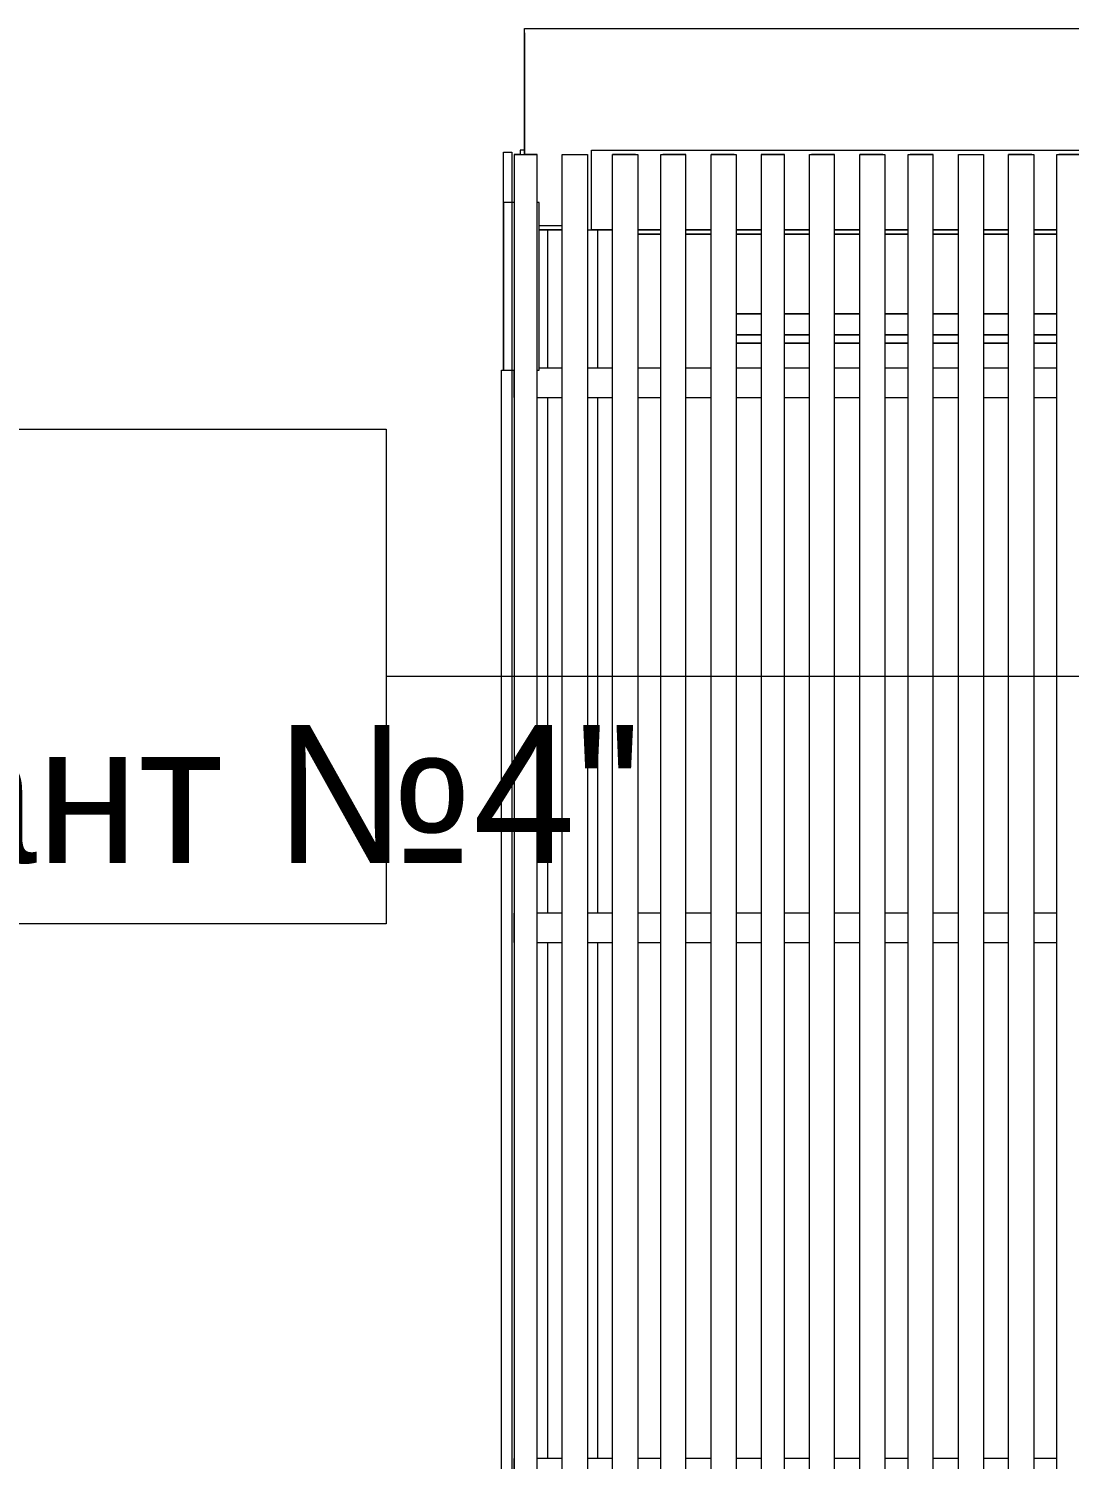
# Model space of a CAD drawing. Header units: millimetres. Extents: x 2294 to 908349, y -83289 to 219220.
# Drawn here: x 312580 to 314752, y 44191 to 47175 of the extents above; entities that cross this region are included whole.
import ezdxf

# ---------------------------------------------------------------- set-up
doc = ezdxf.new("R2010")
doc.units = ezdxf.units.MM
doc.layers.add('PDF _Геометрия', color=7, linetype='Continuous')
doc.layers.add('PDF _Текст', color=7, linetype='Continuous')

msp = doc.modelspace()

# ---------------------------------------------------------------- linework, layer by layer
at = {"layer": 'PDF _Геометрия', "lineweight": 9}
for points in [[(313615, 47166), (313615, 46912.4), (313615, 47174.7), (317300.2, 47174.7), (317300.2, 47166), (317304.6, 47166), (317304.6, 46763.8)], [(313566.9, 42741.9), (313566.9, 46462.2), (313571.2, 46462.2), (313571.2, 46916.8), (313588.7, 46916.8), (313588.7, 42741.9)], [(313641.2, 42846.9), (313641.2, 46912.4), (313615, 46912.4), (313615, 46921.2), (313606.2, 46921.2), (313606.2, 46912.4), (313593.1, 46912.4), (313641.2, 46912.4)], [(313593.1, 46912.4), (313593.1, 42846.9), (313641.2, 42846.9), (313593.1, 42846.9)], [(313698, 46912.4), (313741.7, 46912.4)], [(313768, 46466.5), (313768, 46755), (313798.6, 46755), (313754.8, 46755), (313754.8, 46921.2), (317212.8, 46921.2), (317212.8, 46912.4)], [(313846.6, 46912.4), (313798.6, 46912.4), (313851, 46912.4), (313851, 42846.9), (313798.6, 42846.9)], [(313846.6, 42846.9), (313798.6, 42846.9), (313798.6, 46912.4)], [(313903.5, 42846.9), (313951.6, 42846.9), (313899.1, 42846.9), (313899.1, 46912.4), (313951.6, 46912.4), (313903.5, 46912.4)], [(313951.6, 42846.9), (313951.6, 46912.4)], [(314052.1, 46912.4), (314004, 46912.4), (314056.5, 46912.4), (314056.5, 42846.9), (314004, 42846.9)], [(314052.1, 42846.9), (314004, 42846.9), (314004, 46912.4)], [(314108.9, 46912.4), (314108.9, 42846.9), (314157, 42846.9), (314108.9, 42846.9)], [(314157, 42846.9), (314157, 46912.4)], [(314213.9, 42846.9), (314261.9, 42846.9), (314209.5, 42846.9), (314209.5, 46912.4), (314261.9, 46912.4), (314213.9, 46912.4)], [(314261.9, 42846.9), (314261.9, 46912.4)], [(314362.5, 46912.4), (314314.4, 46912.4), (314366.9, 46912.4), (314366.9, 42846.9), (314314.4, 42846.9)], [(314362.5, 42846.9), (314314.4, 42846.9), (314314.4, 46912.4)], [(314419.3, 42846.9), (314467.4, 42846.9), (314415, 42846.9), (314415, 46912.4), (314467.4, 46912.4), (314419.3, 46912.4)], [(314467.4, 42846.9), (314467.4, 46912.4)], [(314524.2, 46912.4), (314568, 46912.4)], [(314672.9, 46912.4), (314624.8, 46912.4), (314677.2, 46912.4), (314677.2, 42846.9), (314624.8, 42846.9)], [(314672.9, 42846.9), (314624.8, 42846.9), (314624.8, 46912.4)], [(314729.7, 42846.9), (314777.8, 42846.9), (314725.3, 42846.9), (314725.3, 46912.4), (314777.8, 46912.4), (314729.7, 46912.4)], [(313593.1, 46811.9), (313571.2, 46811.9), (313571.2, 46462.2), (313593.1, 46462.2)], [(313641.2, 46462.2), (313645.6, 46462.2), (313645.6, 46811.9), (313641.2, 46811.9)], [(313693.6, 46763.8), (313645.6, 46763.8)], [(313658.7, 46755), (313663, 46755), (313663, 46466.5)], [(313746.1, 46755), (313798.6, 46755)], [(313851, 46755), (313899.1, 46755)], [(313951.6, 46755), (314004, 46755)], [(314056.5, 46755), (314108.9, 46755)], [(314157, 46755), (314209.5, 46755)], [(314261.9, 46755), (314314.4, 46755)], [(314366.9, 46755), (314415, 46755)], [(314467.4, 46755), (314519.9, 46755)], [(314572.3, 46755), (314624.8, 46755)], [(314677.2, 46755), (314725.3, 46755)], [(313851, 46746.3), (313899.1, 46746.3)], [(313851, 46746.3), (313899.1, 46746.3)], [(313851, 46746.3), (313899.1, 46746.3)], [(313999.7, 46746.3), (314004, 46746.3), (313999.7, 46746.3), (314004, 46746.3), (313999.7, 46746.3), (314004, 46746.3), (313999.7, 46746.3), (314004, 46746.3), (313999.7, 46746.3), (314004, 46746.3), (313999.7, 46746.3), (314004, 46746.3), (313999.7, 46746.3), (314004, 46746.3), (313999.7, 46746.3), (313951.6, 46746.3), (314004, 46746.3), (313951.6, 46746.3), (314004, 46746.3), (313951.6, 46746.3), (314004, 46746.3), (313951.6, 46746.3)], [(314056.5, 46746.3), (314108.9, 46746.3)], [(314056.5, 46746.3), (314108.9, 46746.3)], [(314056.5, 46746.3), (314108.9, 46746.3)], [(314056.5, 46746.3), (314108.9, 46746.3)], [(314056.5, 46746.3), (314108.9, 46746.3)], [(314056.5, 46746.3), (314108.9, 46746.3)], [(314056.5, 46746.3), (314108.9, 46746.3)], [(314056.5, 46746.3), (314108.9, 46746.3)], [(314056.5, 46746.3), (314108.9, 46746.3)], [(314056.5, 46746.3), (314108.9, 46746.3)], [(314157, 46746.3), (314209.5, 46746.3)], [(314157, 46746.3), (314209.5, 46746.3)], [(314157, 46746.3), (314209.5, 46746.3)], [(314157, 46746.3), (314209.5, 46746.3)], [(314157, 46746.3), (314209.5, 46746.3)], [(314157, 46746.3), (314209.5, 46746.3)], [(314157, 46746.3), (314209.5, 46746.3)], [(314157, 46746.3), (314209.5, 46746.3)], [(314157, 46746.3), (314209.5, 46746.3)], [(314157, 46746.3), (314209.5, 46746.3)], [(314261.9, 46746.3), (314314.4, 46746.3)], [(314261.9, 46746.3), (314314.4, 46746.3)], [(314261.9, 46746.3), (314314.4, 46746.3)], [(314261.9, 46746.3), (314314.4, 46746.3)], [(314261.9, 46746.3), (314314.4, 46746.3)], [(314261.9, 46746.3), (314314.4, 46746.3)], [(314261.9, 46746.3), (314314.4, 46746.3)], [(314261.9, 46746.3), (314314.4, 46746.3)], [(314261.9, 46746.3), (314314.4, 46746.3)], [(314261.9, 46746.3), (314314.4, 46746.3)], [(314366.9, 46746.3), (314415, 46746.3)], [(314366.9, 46746.3), (314415, 46746.3)], [(314366.9, 46746.3), (314415, 46746.3)], [(314366.9, 46746.3), (314415, 46746.3)], [(314366.9, 46746.3), (314415, 46746.3)], [(314366.9, 46746.3), (314415, 46746.3)], [(314366.9, 46746.3), (314415, 46746.3)], [(314366.9, 46746.3), (314415, 46746.3)], [(314366.9, 46746.3), (314415, 46746.3)], [(314366.9, 46746.3), (314415, 46746.3)], [(314467.4, 46746.3), (314519.9, 46746.3)], [(314467.4, 46746.3), (314519.9, 46746.3)], [(314467.4, 46746.3), (314519.9, 46746.3)], [(314467.4, 46746.3), (314519.9, 46746.3)], [(314467.4, 46746.3), (314519.9, 46746.3)], [(314467.4, 46746.3), (314519.9, 46746.3)], [(314467.4, 46746.3), (314519.9, 46746.3)], [(314467.4, 46746.3), (314519.9, 46746.3)], [(314467.4, 46746.3), (314519.9, 46746.3)], [(314467.4, 46746.3), (314519.9, 46746.3)], [(314572.3, 46746.3), (314624.8, 46746.3)], [(314572.3, 46746.3), (314624.8, 46746.3)], [(314572.3, 46746.3), (314624.8, 46746.3)], [(314572.3, 46746.3), (314624.8, 46746.3)], [(314572.3, 46746.3), (314624.8, 46746.3)], [(314572.3, 46746.3), (314624.8, 46746.3)], [(314572.3, 46746.3), (314624.8, 46746.3)], [(314572.3, 46746.3), (314624.8, 46746.3)], [(314572.3, 46746.3), (314624.8, 46746.3)], [(314572.3, 46746.3), (314624.8, 46746.3)], [(314677.2, 46746.3), (314725.3, 46746.3)], [(314677.2, 46746.3), (314725.3, 46746.3)], [(314677.2, 46746.3), (314725.3, 46746.3)], [(314677.2, 46746.3), (314725.3, 46746.3)], [(314677.2, 46746.3), (314725.3, 46746.3)], [(314677.2, 46746.3), (314725.3, 46746.3)], [(314677.2, 46746.3), (314725.3, 46746.3)], [(314677.2, 46746.3), (314725.3, 46746.3)], [(314677.2, 46746.3), (314725.3, 46746.3)], [(314677.2, 46746.3), (314725.3, 46746.3)], [(314056.5, 46580.2), (314108.9, 46580.2)], [(314056.5, 46580.2), (314108.9, 46580.2)], [(314056.5, 46580.2), (314108.9, 46580.2)], [(314056.5, 46580.2), (314108.9, 46580.2)], [(314056.5, 46580.2), (314108.9, 46580.2)], [(314056.5, 46580.2), (314108.9, 46580.2)], [(314056.5, 46580.2), (314108.9, 46580.2)], [(314056.5, 46580.2), (314108.9, 46580.2)], [(314056.5, 46580.2), (314108.9, 46580.2)], [(314056.5, 46580.2), (314108.9, 46580.2)], [(314157, 46580.2), (314209.5, 46580.2)], [(314157, 46580.2), (314209.5, 46580.2)], [(314157, 46580.2), (314209.5, 46580.2)], [(314157, 46580.2), (314209.5, 46580.2)], [(314157, 46580.2), (314209.5, 46580.2)], [(314157, 46580.2), (314209.5, 46580.2)], [(314157, 46580.2), (314209.5, 46580.2)], [(314157, 46580.2), (314209.5, 46580.2)], [(314157, 46580.2), (314209.5, 46580.2)], [(314157, 46580.2), (314209.5, 46580.2)], [(314261.9, 46580.2), (314314.4, 46580.2)], [(314261.9, 46580.2), (314314.4, 46580.2)], [(314261.9, 46580.2), (314314.4, 46580.2)], [(314261.9, 46580.2), (314314.4, 46580.2)], [(314261.9, 46580.2), (314314.4, 46580.2)], [(314261.9, 46580.2), (314314.4, 46580.2)], [(314261.9, 46580.2), (314314.4, 46580.2)], [(314261.9, 46580.2), (314314.4, 46580.2)], [(314261.9, 46580.2), (314314.4, 46580.2)], [(314261.9, 46580.2), (314314.4, 46580.2)], [(314366.9, 46580.2), (314415, 46580.2)], [(314366.9, 46580.2), (314415, 46580.2)], [(314366.9, 46580.2), (314415, 46580.2)], [(314366.9, 46580.2), (314415, 46580.2)], [(314366.9, 46580.2), (314415, 46580.2)], [(314366.9, 46580.2), (314415, 46580.2)], [(314366.9, 46580.2), (314415, 46580.2)], [(314366.9, 46580.2), (314415, 46580.2)], [(314366.9, 46580.2), (314415, 46580.2)], [(314366.9, 46580.2), (314415, 46580.2)], [(314467.4, 46580.2), (314519.9, 46580.2)], [(314467.4, 46580.2), (314519.9, 46580.2)], [(314467.4, 46580.2), (314519.9, 46580.2)], [(314467.4, 46580.2), (314519.9, 46580.2)], [(314467.4, 46580.2), (314519.9, 46580.2)], [(314467.4, 46580.2), (314519.9, 46580.2)], [(314467.4, 46580.2), (314519.9, 46580.2)], [(314467.4, 46580.2), (314519.9, 46580.2)], [(314467.4, 46580.2), (314519.9, 46580.2)], [(314467.4, 46580.2), (314519.9, 46580.2)], [(314572.3, 46580.2), (314624.8, 46580.2)], [(314572.3, 46580.2), (314624.8, 46580.2)], [(314572.3, 46580.2), (314624.8, 46580.2)], [(314572.3, 46580.2), (314624.8, 46580.2)], [(314572.3, 46580.2), (314624.8, 46580.2)], [(314572.3, 46580.2), (314624.8, 46580.2)], [(314572.3, 46580.2), (314624.8, 46580.2)], [(314572.3, 46580.2), (314624.8, 46580.2)], [(314572.3, 46580.2), (314624.8, 46580.2)], [(314572.3, 46580.2), (314624.8, 46580.2)], [(314677.2, 46580.2), (314725.3, 46580.2)], [(314677.2, 46580.2), (314725.3, 46580.2)], [(314677.2, 46580.2), (314725.3, 46580.2)], [(314677.2, 46580.2), (314725.3, 46580.2)], [(314677.2, 46580.2), (314725.3, 46580.2)], [(314677.2, 46580.2), (314725.3, 46580.2)], [(314677.2, 46580.2), (314725.3, 46580.2)], [(314677.2, 46580.2), (314725.3, 46580.2)], [(314677.2, 46580.2), (314725.3, 46580.2)], [(314677.2, 46580.2), (314725.3, 46580.2)], [(314108.9, 46536.5), (314056.5, 46536.5)], [(314108.9, 46536.5), (314056.5, 46536.5)], [(314108.9, 46536.5), (314056.5, 46536.5)], [(314108.9, 46536.5), (314056.5, 46536.5)], [(314108.9, 46536.5), (314056.5, 46536.5)], [(314108.9, 46536.5), (314056.5, 46536.5)], [(314108.9, 46536.5), (314056.5, 46536.5)], [(314108.9, 46536.5), (314056.5, 46536.5)], [(314108.9, 46536.5), (314056.5, 46536.5)], [(314108.9, 46519), (314056.5, 46519)], [(314108.9, 46519), (314056.5, 46519)], [(314108.9, 46519), (314056.5, 46519)], [(314108.9, 46519), (314056.5, 46519)], [(314108.9, 46519), (314056.5, 46519)], [(314108.9, 46519), (314056.5, 46519)], [(314108.9, 46519), (314056.5, 46519)], [(314108.9, 46519), (314056.5, 46519)], [(314108.9, 46519), (314056.5, 46519)], [(314209.5, 46536.5), (314157, 46536.5)], [(314209.5, 46536.5), (314157, 46536.5)], [(314209.5, 46536.5), (314157, 46536.5)], [(314209.5, 46536.5), (314157, 46536.5)], [(314209.5, 46536.5), (314157, 46536.5)], [(314209.5, 46536.5), (314157, 46536.5)], [(314209.5, 46536.5), (314157, 46536.5)], [(314209.5, 46536.5), (314157, 46536.5)], [(314209.5, 46536.5), (314157, 46536.5)], [(314209.5, 46519), (314157, 46519)], [(314209.5, 46519), (314157, 46519)], [(314209.5, 46519), (314157, 46519)], [(314209.5, 46519), (314157, 46519)], [(314209.5, 46519), (314157, 46519)], [(314209.5, 46519), (314157, 46519)], [(314209.5, 46519), (314157, 46519)], [(314209.5, 46519), (314157, 46519)], [(314209.5, 46519), (314157, 46519)], [(314314.4, 46536.5), (314261.9, 46536.5)], [(314314.4, 46536.5), (314261.9, 46536.5)], [(314314.4, 46536.5), (314261.9, 46536.5)], [(314314.4, 46536.5), (314261.9, 46536.5)], [(314314.4, 46536.5), (314261.9, 46536.5)], [(314314.4, 46536.5), (314261.9, 46536.5)], [(314314.4, 46536.5), (314261.9, 46536.5)], [(314314.4, 46536.5), (314261.9, 46536.5)], [(314314.4, 46536.5), (314261.9, 46536.5)], [(314314.4, 46519), (314261.9, 46519)], [(314314.4, 46519), (314261.9, 46519)], [(314314.4, 46519), (314261.9, 46519)], [(314314.4, 46519), (314261.9, 46519)], [(314314.4, 46519), (314261.9, 46519)], [(314314.4, 46519), (314261.9, 46519)], [(314314.4, 46519), (314261.9, 46519)], [(314314.4, 46519), (314261.9, 46519)], [(314314.4, 46519), (314261.9, 46519)], [(314415, 46536.5), (314366.9, 46536.5)], [(314415, 46536.5), (314366.9, 46536.5)], [(314415, 46536.5), (314366.9, 46536.5)], [(314415, 46536.5), (314366.9, 46536.5)], [(314415, 46536.5), (314366.9, 46536.5)], [(314415, 46536.5), (314366.9, 46536.5)], [(314415, 46536.5), (314366.9, 46536.5)], [(314415, 46536.5), (314366.9, 46536.5)], [(314415, 46536.5), (314366.9, 46536.5)], [(314415, 46519), (314366.9, 46519)], [(314415, 46519), (314366.9, 46519)], [(314415, 46519), (314366.9, 46519)], [(314415, 46519), (314366.9, 46519)], [(314415, 46519), (314366.9, 46519)], [(314415, 46519), (314366.9, 46519)], [(314415, 46519), (314366.9, 46519)], [(314415, 46519), (314366.9, 46519)], [(314415, 46519), (314366.9, 46519)], [(314519.9, 46536.5), (314467.4, 46536.5)], [(314519.9, 46536.5), (314467.4, 46536.5)], [(314519.9, 46536.5), (314467.4, 46536.5)], [(314519.9, 46536.5), (314467.4, 46536.5)], [(314519.9, 46536.5), (314467.4, 46536.5)], [(314519.9, 46536.5), (314467.4, 46536.5)], [(314519.9, 46536.5), (314467.4, 46536.5)], [(314519.9, 46536.5), (314467.4, 46536.5)], [(314519.9, 46536.5), (314467.4, 46536.5)], [(314519.9, 46519), (314467.4, 46519)], [(314519.9, 46519), (314467.4, 46519)], [(314519.9, 46519), (314467.4, 46519)], [(314519.9, 46519), (314467.4, 46519)], [(314519.9, 46519), (314467.4, 46519)], [(314519.9, 46519), (314467.4, 46519)], [(314519.9, 46519), (314467.4, 46519)], [(314519.9, 46519), (314467.4, 46519)], [(314519.9, 46519), (314467.4, 46519)], [(314624.8, 46536.5), (314572.3, 46536.5)], [(314624.8, 46536.5), (314572.3, 46536.5)], [(314624.8, 46536.5), (314572.3, 46536.5)], [(314624.8, 46536.5), (314572.3, 46536.5)], [(314624.8, 46536.5), (314572.3, 46536.5)], [(314624.8, 46536.5), (314572.3, 46536.5)], [(314624.8, 46536.5), (314572.3, 46536.5)], [(314624.8, 46536.5), (314572.3, 46536.5)], [(314624.8, 46536.5), (314572.3, 46536.5)], [(314624.8, 46519), (314572.3, 46519)], [(314624.8, 46519), (314572.3, 46519)], [(314624.8, 46519), (314572.3, 46519)], [(314624.8, 46519), (314572.3, 46519)], [(314624.8, 46519), (314572.3, 46519)], [(314624.8, 46519), (314572.3, 46519)], [(314624.8, 46519), (314572.3, 46519)], [(314624.8, 46519), (314572.3, 46519)], [(314624.8, 46519), (314572.3, 46519)], [(314725.3, 46536.5), (314677.2, 46536.5)], [(314725.3, 46536.5), (314677.2, 46536.5)], [(314725.3, 46536.5), (314677.2, 46536.5)], [(314725.3, 46536.5), (314677.2, 46536.5)], [(314725.3, 46536.5), (314677.2, 46536.5)], [(314725.3, 46536.5), (314677.2, 46536.5)], [(314725.3, 46536.5), (314677.2, 46536.5)], [(314725.3, 46536.5), (314677.2, 46536.5)], [(314725.3, 46536.5), (314677.2, 46536.5)], [(314725.3, 46519), (314677.2, 46519)], [(314725.3, 46519), (314677.2, 46519)], [(314725.3, 46519), (314677.2, 46519)], [(314725.3, 46519), (314677.2, 46519)], [(314725.3, 46519), (314677.2, 46519)], [(314725.3, 46519), (314677.2, 46519)], [(314725.3, 46519), (314677.2, 46519)], [(314725.3, 46519), (314677.2, 46519)], [(314725.3, 46519), (314677.2, 46519)], [(313693.6, 46466.5), (313645.6, 46466.5)], [(313798.6, 46466.5), (313746.1, 46466.5)], [(313899.1, 46466.5), (313851, 46466.5)], [(314004, 46466.5), (313951.6, 46466.5)], [(314108.9, 46466.5), (314056.5, 46466.5)], [(314209.5, 46466.5), (314157, 46466.5)], [(314314.4, 46466.5), (314261.9, 46466.5)], [(314415, 46466.5), (314366.9, 46466.5)], [(314519.9, 46466.5), (314467.4, 46466.5)], [(314624.8, 46466.5), (314572.3, 46466.5)], [(314725.3, 46466.5), (314677.2, 46466.5)], [(313641.2, 46405.3), (313693.6, 46405.3)], [(313663, 46405.3), (313663, 45329.9)], [(313746.1, 46405.3), (313798.6, 46405.3)], [(313768, 45329.9), (313768, 46405.3)], [(313851, 46405.3), (313899.1, 46405.3)], [(313951.6, 46405.3), (314004, 46405.3)], [(314056.5, 46405.3), (314108.9, 46405.3)], [(314157, 46405.3), (314209.5, 46405.3)], [(314261.9, 46405.3), (314314.4, 46405.3)], [(314366.9, 46405.3), (314415, 46405.3)], [(314467.4, 46405.3), (314519.9, 46405.3)], [(314572.3, 46405.3), (314624.8, 46405.3)], [(314677.2, 46405.3), (314725.3, 46405.3)], [(317859.8, 45998.8), (317483.8, 45823.9), (313326.4, 45823.9)], [(313693.6, 45329.9), (313641.2, 45329.9)], [(313798.6, 45329.9), (313746.1, 45329.9)], [(313899.1, 45329.9), (313851, 45329.9)], [(314004, 45329.9), (313951.6, 45329.9)], [(314108.9, 45329.9), (314056.5, 45329.9)], [(314209.5, 45329.9), (314157, 45329.9)], [(314314.4, 45329.9), (314261.9, 45329.9)], [(314415, 45329.9), (314366.9, 45329.9)], [(314519.9, 45329.9), (314467.4, 45329.9)], [(314624.8, 45329.9), (314572.3, 45329.9)], [(314725.3, 45329.9), (314677.2, 45329.9)], [(313641.2, 45268.7), (313693.6, 45268.7)], [(313663, 45268.7), (313663, 44193.3)], [(313746.1, 45268.7), (313798.6, 45268.7)], [(313768, 44193.3), (313768, 45268.7)], [(313851, 45268.7), (313899.1, 45268.7)], [(313951.6, 45268.7), (314004, 45268.7)], [(314056.5, 45268.7), (314108.9, 45268.7)], [(314157, 45268.7), (314209.5, 45268.7)], [(314261.9, 45268.7), (314314.4, 45268.7)], [(314366.9, 45268.7), (314415, 45268.7)], [(314467.4, 45268.7), (314519.9, 45268.7)], [(314572.3, 45268.7), (314624.8, 45268.7)], [(314677.2, 45268.7), (314725.3, 45268.7)], [(313693.6, 44193.3), (313641.2, 44193.3)], [(313798.6, 44193.3), (313746.1, 44193.3)], [(313899.1, 44193.3), (313851, 44193.3)], [(314004, 44193.3), (313951.6, 44193.3)], [(314108.9, 44193.3), (314056.5, 44193.3)], [(314209.5, 44193.3), (314157, 44193.3)], [(314314.4, 44193.3), (314261.9, 44193.3)], [(314415, 44193.3), (314366.9, 44193.3)], [(314519.9, 44193.3), (314467.4, 44193.3)], [(314624.8, 44193.3), (314572.3, 44193.3)], [(314725.3, 44193.3), (314677.2, 44193.3)]]:
    msp.add_lwpolyline(points, dxfattribs=at)
for points in [[(313746.1, 46912.4), (313746.1, 42846.9), (313693.6, 42846.9), (313693.6, 46912.4)], [(314157, 46912.4), (314108.9, 46912.4)], [(314572.3, 46912.4), (314572.3, 42846.9), (314519.9, 42846.9), (314519.9, 46912.4)], [(313693.6, 46755), (313645.6, 46755)], [(313899.1, 46755), (313851, 46755)], [(314004, 46755), (313951.6, 46755)], [(314108.9, 46755), (314056.5, 46755)], [(314209.5, 46755), (314157, 46755)], [(314314.4, 46755), (314261.9, 46755)], [(314415, 46755), (314366.9, 46755)], [(314519.9, 46755), (314467.4, 46755)], [(314624.8, 46755), (314572.3, 46755)], [(314725.3, 46755), (314677.2, 46755)], [(313899.1, 46746.3), (313851, 46746.3)], [(313899.1, 46746.3), (313851, 46746.3)], [(314108.9, 46746.3), (314056.5, 46746.3)], [(314108.9, 46746.3), (314056.5, 46746.3)], [(314209.5, 46746.3), (314157, 46746.3)], [(314209.5, 46746.3), (314157, 46746.3)], [(314314.4, 46746.3), (314261.9, 46746.3)], [(314314.4, 46746.3), (314261.9, 46746.3)], [(314415, 46746.3), (314366.9, 46746.3)], [(314415, 46746.3), (314366.9, 46746.3)], [(314519.9, 46746.3), (314467.4, 46746.3)], [(314519.9, 46746.3), (314467.4, 46746.3)], [(314624.8, 46746.3), (314572.3, 46746.3)], [(314624.8, 46746.3), (314572.3, 46746.3)], [(314725.3, 46746.3), (314677.2, 46746.3)], [(314725.3, 46746.3), (314677.2, 46746.3)], [(314108.9, 46580.2), (314056.5, 46580.2)], [(314108.9, 46580.2), (314056.5, 46580.2)], [(314209.5, 46580.2), (314157, 46580.2)], [(314209.5, 46580.2), (314157, 46580.2)], [(314314.4, 46580.2), (314261.9, 46580.2)], [(314314.4, 46580.2), (314261.9, 46580.2)], [(314415, 46580.2), (314366.9, 46580.2)], [(314415, 46580.2), (314366.9, 46580.2)], [(314519.9, 46580.2), (314467.4, 46580.2)], [(314519.9, 46580.2), (314467.4, 46580.2)], [(314624.8, 46580.2), (314572.3, 46580.2)], [(314624.8, 46580.2), (314572.3, 46580.2)], [(314725.3, 46580.2), (314677.2, 46580.2)], [(314725.3, 46580.2), (314677.2, 46580.2)], [(314056.5, 46536.5), (314108.9, 46536.5)], [(314056.5, 46536.5), (314108.9, 46536.5)], [(314056.5, 46519), (314108.9, 46519)], [(314056.5, 46519), (314108.9, 46519)], [(314157, 46536.5), (314209.5, 46536.5)], [(314157, 46536.5), (314209.5, 46536.5)], [(314157, 46519), (314209.5, 46519)], [(314157, 46519), (314209.5, 46519)], [(314261.9, 46536.5), (314314.4, 46536.5)], [(314261.9, 46536.5), (314314.4, 46536.5)], [(314261.9, 46519), (314314.4, 46519)], [(314261.9, 46519), (314314.4, 46519)], [(314366.9, 46536.5), (314415, 46536.5)], [(314366.9, 46536.5), (314415, 46536.5)], [(314366.9, 46519), (314415, 46519)], [(314366.9, 46519), (314415, 46519)], [(314467.4, 46536.5), (314519.9, 46536.5)], [(314467.4, 46536.5), (314519.9, 46536.5)], [(314467.4, 46519), (314519.9, 46519)], [(314467.4, 46519), (314519.9, 46519)], [(314572.3, 46536.5), (314624.8, 46536.5)], [(314572.3, 46536.5), (314624.8, 46536.5)], [(314572.3, 46519), (314624.8, 46519)], [(314572.3, 46519), (314624.8, 46519)], [(314677.2, 46536.5), (314725.3, 46536.5)], [(314677.2, 46536.5), (314725.3, 46536.5)], [(314677.2, 46519), (314725.3, 46519)], [(314677.2, 46519), (314725.3, 46519)], [(313593.1, 46462.2), (313593.1, 46405.3)], [(313593.1, 46462.2), (313593.1, 46405.3)], [(309448.8, 46339.7), (313326.4, 46339.7), (313326.4, 45308.1), (309448.8, 45308.1)], [(313593.1, 45329.9), (313593.1, 45268.7)], [(313593.1, 45325.5), (313593.1, 45273.1)], [(313593.1, 44193.3), (313593.1, 44132.1)]]:
    msp.add_lwpolyline(points, close=True, dxfattribs=at)

# ---------------------------------------------------------------- texts
at = {"layer": 'PDF _Текст', "insert": (309461.9, 45535.1), "char_height": 288.118, "attachment_point": 4, "style": ''}
msp.add_mtext('"Пожарный гидрант №4"', dxfattribs=at)

doc.saveas('drawing.dxf')
